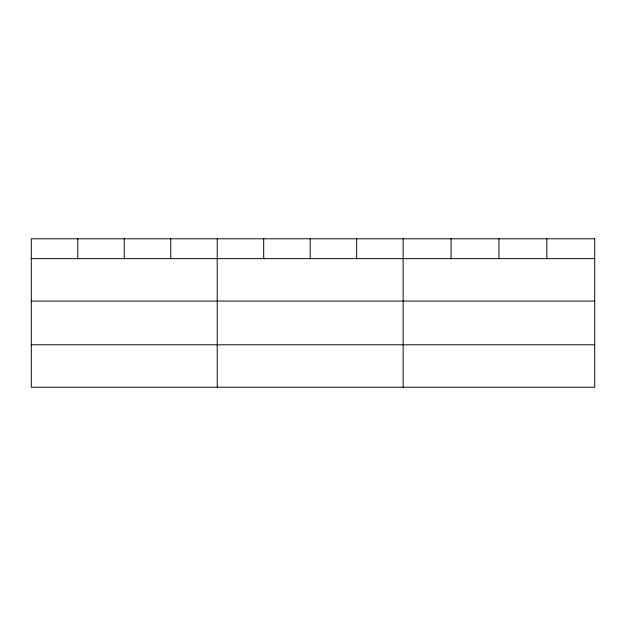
<?xml version="1.0" encoding="UTF-8"?>
<svg xmlns="http://www.w3.org/2000/svg" width="626" height="626" viewBox="0 0 626 626"><rect width="100%" height="100%" fill="white"/><g stroke="black" fill="none" stroke-linecap="round" stroke-linejoin="round"><path stroke-width="0.94" d="M31.3 258.632L594.7 258.632M31.3 301.067L594.7 301.067M31.3 344.785L594.7 344.785M546.811 238.788L546.811 258.632M498.922 238.788L498.922 258.632M451.033 238.788L451.033 258.632M403.144 238.788L403.144 387.212M356.663 238.788L356.663 258.632M310.183 238.788L310.183 258.632M263.702 238.788L263.702 258.632M217.222 238.788L217.222 387.212M170.741 238.788L170.741 258.632M124.261 238.788L124.261 258.632M77.781 238.788L77.781 258.632M594.7 238.788L31.3 238.788L31.3 387.212L594.7 387.212L594.7 238.788"/></g></svg>
